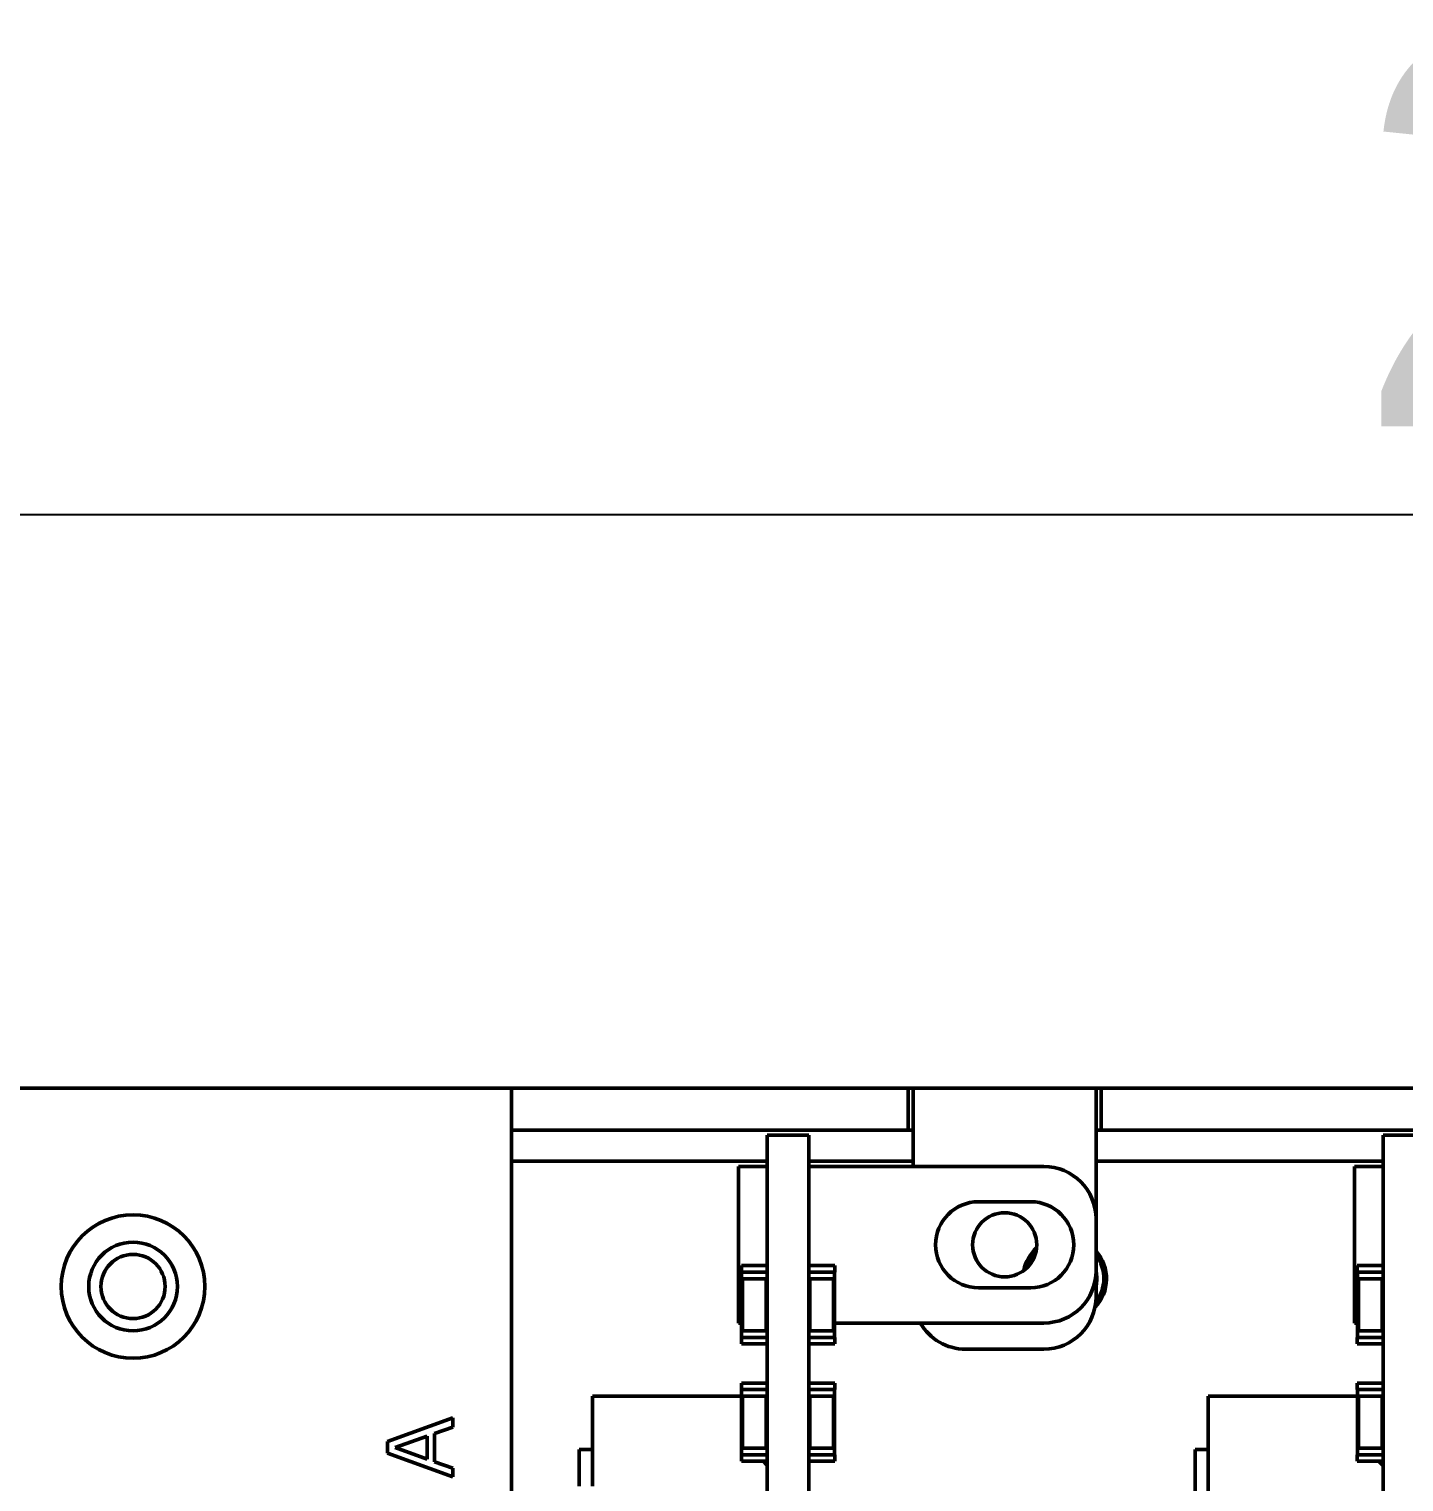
# Model space of a CAD drawing. Header units: millimetres. Extents: x 3118 to 4801, y 919 to 1849.
# Drawn here: x 3353.8 to 3406.5, y 1627.2 to 1682.9 of the extents above; entities that cross this region are included whole.
import ezdxf

# ---------------------------------------------------------------- set-up
doc = ezdxf.new("R2010")
doc.units = ezdxf.units.MM
doc.header["$LTSCALE"] = 1.8
doc.layers.add('외형선(ISO)', color=7, linetype='Continuous', lineweight=50)
doc.layers.add('치수(ISO)', color=7, linetype='Continuous', lineweight=25)
doc.styles.add('레이블 문자 (JIS)', font='')
doc.styles.get('레이블 문자 (JIS)').set_extended_font_data('Gulim')
doc.dimstyles.new('복사 대상기본값 (JIS)', dxfattribs={"dimscale": 1.5, "dimtxt": 3, "dimasz": 2, "dimexe": 1, "dimexo": 0.5, "dimgap": 0.8, "dimtad": 1, "dimdsep": 46, "dimtxsty": '레이블 문자 (JIS)', "dimblk": 'Filled-1', "dimcen": 0.09, "dimdle": 10, "dimclrd": 256, "dimclre": 256, "dimclrt": 256, "dimazin": 2, "dimtfac": 0.666667, "dimtmove": 0, "dimatfit": 3, "dimldrblk": 'OPEN', "dimfxl": 1, "dimtolj": 1, "dimtzin": 0, "dimlwd": -1, "dimlwe": -1, "dimarcsym": 0})

# ---------------------------------------------------------------- blocks, each defined once
blk = doc.blocks.new('Filled-1')
at = {"color": 0}
for p, q in [((0, 0), (-1, 0.1)), ((-1, 0.1), (-1, -0.1)), ((-1, 0), (0, 0)), ((-1, -0.1), (0, 0))]:
    blk.add_line(p, q, dxfattribs=at)
at = {"color": 0, "flags": 128}
blk.add_lwpolyline([(-1, -0.1), (0, 0), (-1, 0.1), (-1, -0.1)], dxfattribs=at)
at = {"color": 0}
blk.add_solid([(-1, -0.1), (0, 0), (-1, 0.1), (-1, -0.1)], dxfattribs=at)
blk = doc.blocks.new('*D656')
at = {"layer": 'Defpoints', "color": 0}
for p in [(3533.46, 1664.327), (3308.46, 1639.327), (3533.46, 1631.327)]:
    blk.add_point(p, dxfattribs=at)
at = {"layer": '치수(ISO)'}
for p, q in [((3308.46, 1640.077), (3308.46, 1665.827)), ((3533.46, 1632.077), (3533.46, 1665.827)), ((3311.46, 1664.327), (3530.46, 1664.327))]:
    blk.add_line(p, q, dxfattribs=at)
at = {"layer": '치수(ISO)', "linetype": 'ByBlock', "xscale": 3, "yscale": 3, "zscale": 3, "rotation": 180}
blk.add_blockref('Filled-1', (3308.46, 1664.327), dxfattribs=at)
at = {"layer": '치수(ISO)', "linetype": 'ByBlock', "xscale": 3, "yscale": 3, "zscale": 3}
blk.add_blockref('Filled-1', (3533.46, 1664.327), dxfattribs=at)
at = {"layer": '치수(ISO)', "insert": (3420.98, 1682.707), "char_height": 15, "attachment_point": 2, "style": '레이블 문자 (JIS)'}
blk.add_mtext('\\A1;225', dxfattribs=at)
blk = doc.blocks.new('_Open')
at = {"color": 0, "linetype": 'ByBlock', "lineweight": -2}
for p, q in [((-1, 0.167), (0, 0)), ((-1, -0.167), (0, 0)), ((0, 0), (-1, 0))]:
    blk.add_line(p, q, dxfattribs=at)

msp = doc.modelspace()

# ---------------------------------------------------------------- linework, layer by layer
at = {"layer": '외형선(ISO)'}
for p, q in [((3336.26, 1642.327), (3372.26, 1642.327)), ((3387.46, 1642.327), (3372.26, 1642.327)), ((3372.26, 1642.327), (3372.26, 1548.727)), ((3387.46, 1640.727), (3387.46, 1642.327)), ((3387.46, 1642.327), (3387.66, 1642.327)), ((3387.66, 1640.727), (3387.66, 1642.327)), ((3394.66, 1642.327), (3387.66, 1642.327)), ((3394.66, 1642.327), (3394.66, 1640.727)), ((3394.66, 1642.327), (3394.86, 1642.327)), ((3411.06, 1642.327), (3394.86, 1642.327)), ((3394.86, 1642.327), (3394.86, 1640.727)), ((3387.46, 1640.727), (3372.26, 1640.727)), ((3383.66, 1640.527), (3382.06, 1640.527)), ((3382.06, 1550.527), (3382.06, 1640.527)), ((3383.66, 1640.527), (3383.66, 1550.527)), ((3387.66, 1640.727), (3387.46, 1640.727)), ((3387.66, 1640.727), (3387.66, 1639.327)), ((3394.66, 1637.327), (3394.66, 1640.727)), ((3394.86, 1640.727), (3394.66, 1640.727)), ((3411.06, 1640.727), (3394.86, 1640.727)), ((3407.26, 1640.527), (3405.66, 1640.527)), ((3405.66, 1584.667), (3405.66, 1640.527)), ((3382.06, 1639.527), (3372.26, 1639.527)), ((3381.86, 1639.327), (3380.96, 1639.327)), ((3380.96, 1639.327), (3380.96, 1633.327)), ((3381.86, 1639.327), (3382.06, 1639.327)), ((3387.66, 1639.527), (3383.66, 1639.527)), ((3383.66, 1639.327), (3392.66, 1639.327)), ((3405.66, 1639.527), (3394.66, 1639.527)), ((3405.46, 1639.327), (3404.56, 1639.327)), ((3404.56, 1639.327), (3404.56, 1633.327)), ((3405.46, 1639.327), (3405.66, 1639.327)), ((3390.16, 1637.977), (3392.16, 1637.977)), ((3394.66, 1635.327), (3394.66, 1637.327)), ((3382.06, 1635.527), (3381.072, 1635.527)), ((3381.072, 1635.277), (3381.072, 1635.527)), ((3381.072, 1635.277), (3382.06, 1635.277)), ((3381.08, 1632.777), (3381.08, 1635.277)), ((3384.647, 1635.527), (3383.66, 1635.527)), ((3383.66, 1635.277), (3384.647, 1635.277)), ((3384.64, 1632.777), (3384.64, 1635.277)), ((3384.647, 1635.277), (3384.647, 1635.527)), ((3394.66, 1634.327), (3394.66, 1635.327)), ((3405.66, 1635.527), (3404.672, 1635.527)), ((3404.672, 1635.277), (3404.672, 1635.527)), ((3404.672, 1635.277), (3405.66, 1635.277)), ((3404.68, 1632.777), (3404.68, 1635.277)), ((3382.02, 1635.027), (3381.12, 1635.027)), ((3381.12, 1635.027), (3381.12, 1634.277)), ((3382.02, 1635.027), (3382.02, 1634.277)), ((3384.6, 1635.027), (3383.7, 1635.027)), ((3383.7, 1635.027), (3383.7, 1634.277)), ((3384.6, 1635.027), (3384.6, 1634.277)), ((3392.16, 1634.677), (3390.16, 1634.677)), ((3405.62, 1635.027), (3404.72, 1635.027)), ((3404.72, 1635.027), (3404.72, 1634.277)), ((3405.62, 1635.027), (3405.62, 1634.277)), ((3381.12, 1633.777), (3381.12, 1634.277)), ((3382.02, 1633.777), (3382.02, 1634.277)), ((3383.7, 1633.777), (3383.7, 1634.277)), ((3384.6, 1633.777), (3384.6, 1634.277)), ((3404.72, 1633.777), (3404.72, 1634.277)), ((3405.62, 1633.777), (3405.62, 1634.277)), ((3381.12, 1633.777), (3381.12, 1633.027)), ((3382.02, 1633.777), (3382.02, 1633.027)), ((3383.7, 1633.777), (3383.7, 1633.027)), ((3384.6, 1633.777), (3384.6, 1633.027)), ((3404.72, 1633.777), (3404.72, 1633.027)), ((3405.62, 1633.777), (3405.62, 1633.027)), ((3381.08, 1633.327), (3380.96, 1633.327)), ((3382.02, 1633.027), (3381.12, 1633.027)), ((3384.6, 1633.027), (3383.7, 1633.027)), ((3384.64, 1633.327), (3392.66, 1633.327)), ((3404.68, 1633.327), (3404.56, 1633.327)), ((3405.62, 1633.027), (3404.72, 1633.027)), ((3382.06, 1632.777), (3381.072, 1632.777)), ((3381.072, 1632.527), (3381.072, 1632.777)), ((3381.072, 1632.527), (3382.06, 1632.527)), ((3384.647, 1632.777), (3383.66, 1632.777)), ((3383.66, 1632.527), (3384.647, 1632.527)), ((3384.647, 1632.527), (3384.647, 1632.777)), ((3405.66, 1632.777), (3404.672, 1632.777)), ((3404.672, 1632.527), (3404.672, 1632.777)), ((3404.672, 1632.527), (3405.66, 1632.527)), ((3389.66, 1632.327), (3392.66, 1632.327)), ((3382.06, 1631.027), (3381.072, 1631.027)), ((3381.072, 1631.027), (3381.072, 1630.777)), ((3381.072, 1630.777), (3382.06, 1630.777)), ((3381.08, 1630.777), (3381.08, 1628.277)), ((3384.647, 1631.027), (3383.66, 1631.027)), ((3383.66, 1630.777), (3384.647, 1630.777)), ((3384.64, 1628.277), (3384.64, 1630.777)), ((3384.647, 1630.777), (3384.647, 1631.027)), ((3405.66, 1631.027), (3404.672, 1631.027)), ((3404.672, 1631.027), (3404.672, 1630.777)), ((3404.672, 1630.777), (3405.66, 1630.777)), ((3404.68, 1630.777), (3404.68, 1628.277)), ((3381.08, 1630.527), (3375.36, 1630.527)), ((3375.36, 1627.077), (3375.36, 1630.527)), ((3381.12, 1630.527), (3382.02, 1630.527)), ((3381.12, 1629.777), (3381.12, 1630.527)), ((3382.02, 1629.777), (3382.02, 1630.527)), ((3384.6, 1630.527), (3383.7, 1630.527)), ((3383.7, 1630.527), (3383.7, 1629.777)), ((3384.6, 1630.527), (3384.6, 1629.777)), ((3404.68, 1630.527), (3398.96, 1630.527)), ((3398.96, 1625.957), (3398.96, 1630.527)), ((3404.72, 1630.527), (3405.62, 1630.527)), ((3404.72, 1629.777), (3404.72, 1630.527)), ((3405.62, 1629.777), (3405.62, 1630.527)), ((3370.01, 1629.695), (3367.51, 1628.784)), ((3370.01, 1629.342), (3370.01, 1629.695)), ((3381.12, 1629.777), (3381.12, 1629.277)), ((3382.02, 1629.777), (3382.02, 1629.277)), ((3383.7, 1629.277), (3383.7, 1629.777)), ((3384.6, 1629.277), (3384.6, 1629.777)), ((3404.72, 1629.777), (3404.72, 1629.277)), ((3405.62, 1629.777), (3405.62, 1629.277)), ((3369.316, 1629.097), (3370.01, 1629.342)), ((3369.316, 1628.009), (3369.316, 1629.097)), ((3381.12, 1628.527), (3381.12, 1629.277)), ((3382.02, 1628.527), (3382.02, 1629.277)), ((3383.7, 1629.277), (3383.7, 1628.527)), ((3384.6, 1629.277), (3384.6, 1628.527)), ((3404.72, 1628.527), (3404.72, 1629.277)), ((3405.62, 1628.527), (3405.62, 1629.277)), ((3367.51, 1628.784), (3367.51, 1628.34)), ((3367.799, 1628.554), (3369.028, 1628.993)), ((3369.028, 1628.113), (3367.799, 1628.554)), ((3369.028, 1628.993), (3369.028, 1628.113)), ((3381.12, 1628.527), (3382.02, 1628.527)), ((3384.6, 1628.527), (3383.7, 1628.527)), ((3404.72, 1628.527), (3405.62, 1628.527)), ((3367.51, 1628.34), (3370.01, 1627.429)), ((3370.01, 1627.766), (3369.316, 1628.009)), ((3374.86, 1628.477), (3375.36, 1628.477)), ((3374.86, 1627.077), (3374.86, 1628.477)), ((3382.06, 1628.277), (3381.072, 1628.277)), ((3381.072, 1628.277), (3381.072, 1628.027)), ((3381.072, 1628.027), (3382.06, 1628.027)), ((3382.06, 1627.867), (3381.9, 1628.027)), ((3384.647, 1628.277), (3383.66, 1628.277)), ((3383.66, 1628.027), (3384.647, 1628.027)), ((3384.647, 1628.027), (3384.647, 1628.277)), ((3398.46, 1628.477), (3398.96, 1628.477)), ((3398.46, 1626.327), (3398.46, 1628.477)), ((3405.66, 1628.277), (3404.672, 1628.277)), ((3404.672, 1628.277), (3404.672, 1628.027)), ((3404.672, 1628.027), (3405.66, 1628.027)), ((3405.66, 1627.867), (3405.5, 1628.027)), ((3370.01, 1627.429), (3370.01, 1627.766))]:
    msp.add_line(p, q, dxfattribs=at)
for centre, radius in [((3357.76, 1634.727), 2.75), ((3391.16, 1636.327), 1.229), ((3357.76, 1634.727), 1.7), ((3357.76, 1634.727), 1.23)]:
    msp.add_circle(centre, radius, dxfattribs=at)
for centre, radius, start, end in [((3392.66, 1637.327), 2, 0, 90), ((3390.16, 1636.327), 1.65, 90, 270), ((3392.16, 1636.327), 1.65, 270, 90), ((3393.46, 1635.027), 1.6, 132.2587, 168.7895), ((3393.46, 1635.027), 1.5, 137.3823, 163.6659), ((3393.46, 1635.027), 1.6, 316.4147, 41.4096), ((3393.46, 1635.027), 1.5, 322.3965, 36.8699), ((3392.66, 1635.327), 2, 270, 0), ((3393.46, 1635.027), 1.23, 347.4236, 12.5764), ((3392.66, 1634.327), 2, 270, 0), ((3389.66, 1634.327), 2, 210, 270)]:
    msp.add_arc(centre, radius, start, end, dxfattribs=at)

# ---------------------------------------------------------------- dimensions: what is measured, and where the dimension line sits
at = {"layer": '치수(ISO)'}
dim = msp.add_linear_dim(base=(3533.46, 1664.327), p1=(3308.46, 1639.327), p2=(3533.46, 1631.327), angle=180, dimstyle='복사 대상기본값 (JIS)', override={"dimtxt": 10, "dimgap": 2, "dimtxsty": '레이블 문자 (JIS)', "dimtofl": 0, "dimatfit": 1, "dimldrblk": 'Open'}, dxfattribs=at)
dim.commit()
dim.dimension.update_dxf_attribs({"geometry": '*D656', "text_midpoint": (3420.98, 1664.327), "dimtype": 160})

doc.saveas('drawing.dxf')
